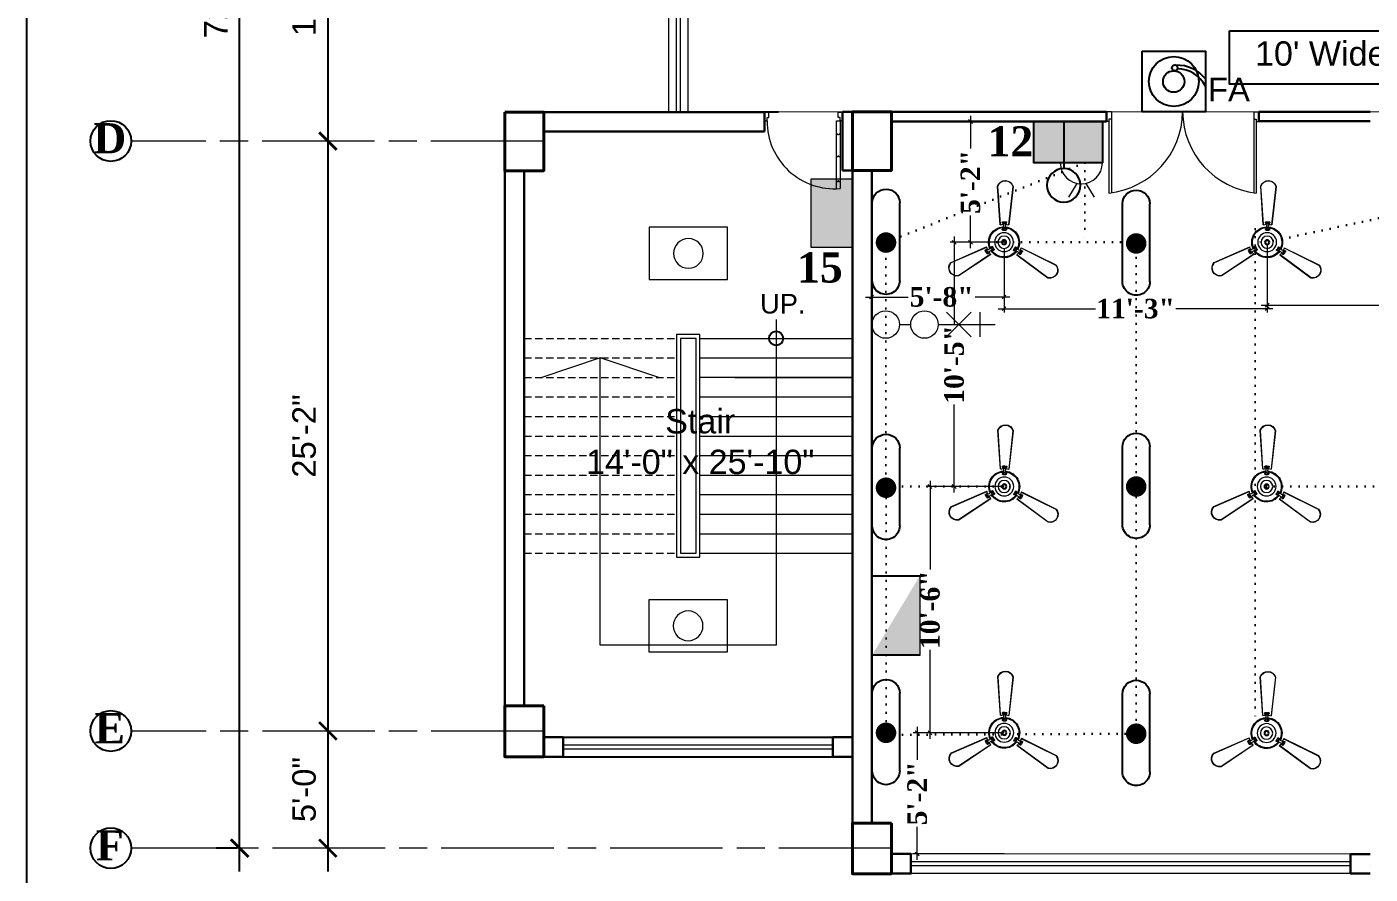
# Model space of a CAD drawing. Header units: inches. Extents: x -12 to 20935469, y -1604 to 24729220.
# Drawn here: x 20823799 to 20824487, y 24649601 to 24650035 of the extents above; entities that cross this region are included whole.
import ezdxf

# ---------------------------------------------------------------- set-up
doc = ezdxf.new("R2010")
doc.units = ezdxf.units.IN
doc.header["$LTSCALE"] = 0.03
doc.header["$MEASUREMENT"] = 0
doc.header["$PDMODE"] = 32
doc.header["$PDSIZE"] = 15
for name, pattern in [('ACAD_ISO02W100', [15, 12, -3]), ('ACAD_ISO08W100', [36, 24, -3, 6, -3]), ('DASHED2', [0.375, 0.25, -0.125]), ('DOT', [0.25, 0, -0.25])]:
    doc.linetypes.add(name, pattern=pattern)
for name, color, linetype, lineweight in [('0-elect.fixture-3 fan', 200, 'Continuous', 20), ('2', 7, 'Continuous', 9), ('CL BOX', 90, 'ACAD_ISO02W100', 0), ('column', 1, 'Continuous', 40), ('Dim Line', 252, 'Continuous', 13), ('Dimiention', 75, 'Continuous', 18), ('Door', 7, 'Continuous', 18), ('E-CF', 4, 'Continuous', 30), ('Gas', 21, 'Continuous', 5), ('Grid Line', 252, 'Continuous', 18), ('Hatch', 253, 'Continuous', 15), ('line', 7, 'Continuous', 9), ('Main Wall', 7, 'Continuous', 30), ('RAIL', 23, 'Continuous', 13), ('STAIR', 46, 'Continuous', 15), ('wind.', 150, 'Continuous', 20)]:
    doc.layers.add(name, color=color, linetype=linetype, lineweight=lineweight)
for name, color, linetype in [('DIM TEXT 2025', 7, 'Continuous'), ('fire alarm', 10, 'Continuous'), ('H', 154, 'Continuous'), ('QP TEX', 7, 'Continuous'), ('SB TEXT', 215, 'DOT'), ('TEXT', 7, 'Continuous'), ('w', 188, 'DOT')]:
    doc.layers.add(name, color=color, linetype=linetype)
doc.styles.add('2', font='swisscl.ttf')
doc.styles.add('RomanS', font='arial.ttf', dxfattribs={"height": 12})
doc.styles.get("Standard").update_dxf_attribs({"font": 'timesbd.ttf'})
doc.dimstyles.new('Aec_Arch_I', dxfattribs={"dimscale": 96, "dimtxt": 12, "dimasz": 0.09375, "dimexe": 0.125, "dimexo": 0.125, "dimgap": 0.0625, "dimtad": 1, "dimdec": 0, "dimzin": 3, "dimdsep": 46, "dimlunit": 4, "dimtxsty": 'RomanS', "dimblk1": 'ARCHTICK', "dimblk2": 'ARCHTICK', "dimsah": 1, "dimcen": 0.09375, "dimdle": 0.125, "dimadec": 0, "dimazin": 0, "dimtfac": 0.75, "dimtdec": 0, "dimtmove": 2, "dimatfit": 3, "dimldrblk": 'ARCHTICK', "dimfxl": 1, "dimfrac": 1, "dimtolj": 1, "dimtzin": 0, "dimarcsym": 0})
doc.dimstyles.new('Standard 8', dxfattribs={"dimtxt": 7, "dimasz": 2, "dimexe": 2, "dimexo": 2, "dimgap": 2, "dimtad": 0, "dimdec": 0, "dimzin": 3, "dimdsep": 46, "dimlunit": 4, "dimtxsty": 'Standard', "dimblk": 'OBLIQUE', "dimcen": 3, "dimdle": 3, "dimclrd": 256, "dimclre": 256, "dimclrt": 256, "dimadec": 0, "dimazin": 0, "dimtfac": 1, "dimtdec": 0, "dimtix": 1, "dimtofl": 0, "dimtmove": 0, "dimatfit": 0, "dimldrblk": 'OBLIQUE', "dimfxl": 1, "dimtolj": 1, "dimtzin": 0, "dimlwd": -1, "dimlwe": -1, "dimarcsym": 0})

# ---------------------------------------------------------------- blocks, each defined once
blk = doc.blocks.new('Door_45')
at = {"layer": 'Door'}
for p, q in [((1.5, 4.97), (1.5, 43.97)), ((1.5, 40.03), (2.25, 40.03)), ((2.25, 40.03), (2.25, 39.53)), ((2.25, 39.53), (2.75, 39.53)), ((2.75, 39.53), (2.75, 40.03)), ((2.75, 40.03), (3.5, 40.03)), ((3.5, 44.03), (3.5, 4.97)), ((1.5, 25.77), (2.25, 25.77)), ((2.25, 25.77), (2.25, 25.27)), ((2.25, 25.27), (2.75, 25.27)), ((2.75, 25.77), (3.5, 25.77)), ((2.75, 25.27), (2.75, 25.77)), ((1.5, 12.57), (2.25, 12.57)), ((2.25, 12.57), (2.25, 13.07)), ((2.25, 13.07), (2.75, 13.07)), ((2.75, 13.07), (2.75, 12.57)), ((2.75, 12.57), (3.5, 12.57)), ((0, -0.03), (0, 4.97)), ((0, 4.97), (1.5, 4.97)), ((3.5, 4.97), (1.5, 4.97)), ((1.5, 4.97), (1.5, 2.97)), ((1.5, 2.97), (2.5, 2.97)), ((2.5, 2.97), (2.5, -0.03)), ((42.5, 3), (42.5, -0.03)), ((43.5, 3), (42.5, 3)), ((45, 5), (43.5, 5)), ((43.5, 5), (43.5, 3)), ((45, -0.03), (45, 5)), ((2.5, -0.03), (0, -0.03)), ((42.5, -0.03), (45, -0.03))]:
    blk.add_line(p, q, dxfattribs=at)
blk.add_arc((4.66, 5.26), 38.84, 359.62325, 94.66847, dxfattribs=at)
blk = doc.blocks.new('GGGFGFG')
at = {"layer": 'line', "color": 4, "ltscale": 50}
for p, q in [((7356688.2, 3293208.1), (7357003, 3293208.1)), ((7356688.2, 3292998.4), (7356688.2, 3293208.1)), ((7357003, 3293208.1), (7357003, 3292998.4)), ((7357003, 3292998.4), (7356688.2, 3292998.4))]:
    blk.add_line(p, q, dxfattribs=at)
blk.add_circle((7356845.6, 3293103.2), 59.6, dxfattribs=at)
blk = doc.blocks.new('JUJUJUKIII')
at = {"layer": 'H', "ltscale": 50, "true_color": 0x999999, "transparency": 33554556}
h = blk.add_hatch(color=253, dxfattribs=at)
h.dxf.hatch_style = 1
h.paths.add_polyline_path([(7363219.9, 3291034.2), (7363425.7, 3291034.2), (7363425.7, 3291376.7), (7363219.9, 3291376.7)])
at = {"layer": 'Dimiention', "color": 4, "ltscale": 50}
blk.add_lwpolyline([(7363219.9, 3291034.2), (7363425.7, 3291034.2), (7363425.7, 3291376.7), (7363219.9, 3291376.7)], close=True, dxfattribs=at)
blk = doc.blocks.new('E-CF')
at = {"layer": '0-elect.fixture-3 fan', "color": 230, "linetype": 'ByBlock', "lineweight": 13, "ltscale": 5}
for p, q in [((-1.45, 6.53), (-2.38, 20.87)), ((-1.35, 6.55), (-2.29, 20.85)), ((3.24, 20.73), (1.65, 6.48)), ((3.34, 20.73), (1.74, 6.45)), ((-19.63, -7.46), (-6.46, -1.71)), ((-19.57, -7.54), (-6.43, -1.8)), ((-4.99, -4.44), (-16.92, -12.4)), ((-4.93, -4.51), (-16.88, -12.49)), ((16.28, -13.26), (4.71, -4.73)), ((16.32, -13.17), (4.78, -4.66)), ((6.34, -2.1), (19.2, -8.44)), ((6.37, -2.01), (19.25, -8.36))]:
    blk.add_line(p, q, dxfattribs=at)
at = {"layer": '0-elect.fixture-3 fan', "color": 232, "linetype": 'ByBlock', "lineweight": 13, "ltscale": 5}
for p, q in [((-0.35, 5.43), (-0.66, 4.81)), ((-0.33, 6.68), (-0.62, 7.28)), ((-0.29, 7.46), (-0.15, 7.2)), ((-0.02, 6.87), (0.23, 7.01)), ((0.04, 5.2), (0.29, 5.33)), ((0.48, 7.43), (0.62, 7.18)), ((0.6, 5.41), (0.87, 4.78)), ((0.63, 6.66), (0.96, 7.25)), ((-0.35, 4.97), (-0.22, 4.72)), ((0.42, 4.9), (0.56, 4.65)), ((-6.08, -2.77), (-6.75, -2.79)), ((-6.68, -3.29), (-6.53, -3.05)), ((-6.31, -3.97), (-6.16, -3.73)), ((-5.94, -3.44), (-6.18, -3.29)), ((-5.62, -3.61), (-6, -4.17)), ((-4.99, -2.18), (-4.57, -1.62)), ((-4.52, -2.55), (-4.76, -2.41)), ((-4.53, -3.01), (-3.84, -2.97)), ((-4.46, -2.08), (-4.31, -1.83)), ((-4.13, -2.78), (-3.98, -2.54)), ((4.38, -3.22), (3.69, -3.14)), ((4.03, -2.81), (3.74, -2.8)), ((4.47, -2.17), (4.18, -2.17)), ((4.47, -2.63), (4.47, -2.91)), ((4.87, -2.41), (4.49, -1.83)), ((5.44, -3.87), (5.79, -4.45)), ((6.19, -4.13), (5.9, -4.12)), ((5.94, -3.05), (6.61, -3.1)), ((5.95, -3.42), (5.94, -3.7)), ((6.6, -3.47), (6.31, -3.46))]:
    blk.add_line(p, q, dxfattribs=at)
at = {"layer": '0-elect.fixture-3 fan', "color": 5, "lineweight": 13}
blk.add_line((0, 0), (0, 0), dxfattribs=at)
at = {"layer": '0-elect.fixture-3 fan', "color": 230, "linetype": 'ByBlock', "lineweight": 13, "ltscale": 5, "extrusion": (0, 0, -1)}
for centre, major_axis, start_param, end_param in [((0.46, 19.91), (-2.12, 2.12), 5.823867, 8.359631), ((0.46, 19.91), (-2.05, 2.05), 5.830329, 8.353169), ((0, 0), (-4.05, 4.05), 5.068563, 7.021343), ((0, 0), (-3.85, 3.85), 5.085186, 7.003917), ((0, 0), (4.72, 4.72), -1.003222, -0.833722), ((0, 0), (-4.05, 4.05), 0.879773, 2.832553), ((0, 0), (-3.85, 3.85), 0.896396, 2.815126), ((0, 0), (4.72, 4.72), -0.690743, -0.521244), ((0, 0), (-4.72, 4.72), 5.068843, 5.238343), ((0, 0), (4.72, 4.72), 3.185569, 3.355068), ((0, 0), (4.05, 4.05), 1.403372, 3.356151), ((0, 0), (-3.85, 3.85), 2.990791, 4.909522), ((0, 0), (4.72, 4.72), 1.403652, 1.573151), ((0, 0), (-4.72, 4.72), 2.66197, 2.831469), ((-17.47, -9.55), (-2.12, 2.12), 3.729471, 6.265236), ((-17.47, -9.55), (-2.05, 2.05), 3.735934, 6.258773), ((17, -10.35), (-2.12, 2.12), 1.635076, 4.170841), ((17, -10.35), (2.05, 2.05), 0.070743, 2.593582)]:
    blk.add_ellipse(centre, major_axis=major_axis, ratio=1, start_param=start_param, end_param=end_param, dxfattribs=at)
at = {"layer": '0-elect.fixture-3 fan', "color": 232, "linetype": 'ByBlock', "lineweight": 13, "ltscale": 5, "extrusion": (0, 0, -1)}
for centre, major_axis, start_param, end_param in [((-0.41, 7.39), (-0.169, 0.169), 5.038692, 7.013305), ((0, 0), (5.4, 5.4), -0.840677, -0.683789), ((-0.22, 7.33), (0.101, 0.101), 3.926991, 10.210176), ((-2.18, 6.1), (-1.37, 1.37), 2.052913, 2.705807), ((0.11, 6.94), (0.101, 0.101), 3.926991, 10.210176), ((0.17, 5.27), (0.101, 0.101), 3.926991, 10.210176), ((0.55, 7.31), (0.101, 0.101), 3.926991, 10.210176), ((2.58, 5.99), (1.46, 1.46), 3.643048, 4.257264), ((0.75, 7.36), (-0.169, 0.169), 0.887007, 2.86162), ((-0.44, 4.71), (0.169, 0.169), 2.26283, 4.381754), ((-0.28, 4.84), (0.101, 0.101), 3.926991, 10.210176), ((0, 0), (3.17, 3.17), -0.878763, -0.645703), ((0.49, 4.78), (0.101, 0.101), 3.926991, 10.210176), ((0.66, 4.68), (0.169, 0.169), 0.376965, 2.49589), ((-6.75, -3.02), (0.169, 0.169), 3.505001, 5.479614), ((0, 0), (-5.4, 5.4), 4.91891, 5.075797), ((-6.6, -3.17), (0.101, 0.101), 3.926991, 10.210176), ((-6.19, -4.04), (0.169, 0.169), 1.373501, 3.348114), ((-6.24, -3.85), (0.101, 0.101), 3.926991, 10.210176), ((-6.06, -3.36), (0.101, 0.101), 3.926991, 10.210176), ((-6.47, -0.75), (1.46, 1.46), 1.548653, 2.162869), ((-4.19, -4.93), (-1.37, 1.37), 6.241703, 6.894597), ((-4.64, -2.48), (-0.101, 0.101), 5.497787, 11.780972), ((-4.38, -1.76), (-0.169, 0.169), 6.136552, 8.255476), ((-4.38, -1.96), (-0.101, 0.101), 5.497787, 11.780972), ((-4.05, -2.66), (0.101, 0.101), 3.926991, 10.210176), ((0, 0), (-3.17, 3.17), 4.880824, 5.113884), ((-3.86, -2.73), (0.169, 0.169), 0.168435, 2.287359), ((3.72, -2.9), (0.169, 0.169), 2.471361, 4.590285), ((0, 0), (-3.17, 3.17), 2.786429, 3.019489), ((3.89, -2.81), (0.101, 0.101), 3.926991, 10.210176), ((4.29, -1.97), (-0.169, 0.169), 5.928021, 8.046946), ((4.33, -2.17), (0.101, 0.101), 3.926991, 10.210176), ((4.47, -2.77), (0.101, 0.101), 3.926991, 10.210176), ((3.89, -5.22), (-1.46, 1.46), 1.025054, 1.63927), ((6.36, -1.16), (1.37, 1.37), 2.576511, 3.229406), ((6, -4.32), (-0.169, 0.169), 2.981402, 4.956015), ((5.95, -3.56), (-0.101, 0.101), 5.497787, 11.780972), ((6.05, -4.13), (0.101, 0.101), 3.926991, 10.210176), ((0, 0), (-5.4, 5.4), 2.824515, 2.981402), ((6.45, -3.47), (-0.101, 0.101), 5.497787, 11.780972), ((6.6, -3.33), (-0.169, 0.169), 0.849902, 2.824515)]:
    blk.add_ellipse(centre, major_axis=major_axis, ratio=1, start_param=start_param, end_param=end_param, dxfattribs=at)
at = {"layer": '0-elect.fixture-3 fan', "linetype": 'ByBlock', "lineweight": 13, "ltscale": 5, "extrusion": (0, 0, -1)}
blk.add_ellipse((0.01, 0.03), major_axis=(-2.47, 2.47), ratio=1, start_param=5.497787, end_param=11.780972, dxfattribs=at)
at = {"layer": '0-elect.fixture-3 fan', "color": 200, "linetype": 'ByBlock', "lineweight": 13, "ltscale": 5, "extrusion": (0, 0, -1)}
blk.add_ellipse((0, 0), major_axis=(-1.61, 1.61), ratio=1, start_param=5.497787, end_param=11.780972, dxfattribs=at)
at = {"layer": '0-elect.fixture-3 fan', "color": 190, "linetype": 'ByBlock', "lineweight": 13, "ltscale": 5, "extrusion": (0, 0, -1)}
for major_axis, start_param, end_param in [((0.666, 0.666), 3.926991, 10.210176), ((-0.461, 0.461), 5.497787, 11.780972)]:
    blk.add_ellipse((0, 0), major_axis=major_axis, ratio=1, start_param=start_param, end_param=end_param, dxfattribs=at)
blk = doc.blocks.new('_Oblique')
at = {"color": 0, "linetype": 'ByBlock', "lineweight": -2}
blk.add_line((-0.5, -0.5), (0.5, 0.5), dxfattribs=at)
blk = doc.blocks.new('*D126')
at = {"layer": 'Defpoints', "color": 0, "transparency": 16777216}
for p in [(20824434.14, 24649923.34), (20824593.26, 24649924.6), (20824434.14, 24649892.49)]:
    blk.add_point(p, dxfattribs=at)
at = {"layer": 'DIM TEXT 2025', "lineweight": 0, "transparency": 16777216}
for p, q in [((20824434.14, 24649923.34), (20824434.14, 24649890.49)), ((20824593.26, 24649924.6), (20824593.26, 24649890.49)), ((20824431.14, 24649892.49), (20824493.13, 24649892.49)), ((20824596.26, 24649892.49), (20824534.28, 24649892.49))]:
    blk.add_line(p, q, dxfattribs=at)
at = {"layer": 'DIM TEXT 2025', "lineweight": 0, "transparency": 16777216, "xscale": 2, "yscale": 2, "zscale": 2, "rotation": 180}
blk.add_blockref('_Oblique', (20824434.14, 24649892.49), dxfattribs=at)
at = {"layer": 'DIM TEXT 2025', "lineweight": 0, "transparency": 16777216, "xscale": 2, "yscale": 2, "zscale": 2}
blk.add_blockref('_Oblique', (20824593.26, 24649892.49), dxfattribs=at)
at = {"layer": 'DIM TEXT 2025', "lineweight": 0, "transparency": 16777216, "insert": (20824513.7, 24649892.49), "char_height": 10, "attachment_point": 5}
blk.add_mtext('\\A1;13\'-3"', dxfattribs=at)
blk = doc.blocks.new('*D127')
at = {"layer": 'Defpoints', "color": 0, "transparency": 16777216}
for p in [(20824231.65, 24649927.3), (20824299.47, 24649921.56), (20824231.65, 24649896.69)]:
    blk.add_point(p, dxfattribs=at)
at = {"layer": 'DIM TEXT 2025', "lineweight": 0, "transparency": 16777216}
for p, q in [((20824231.65, 24649927.3), (20824231.65, 24649894.69)), ((20824299.47, 24649921.56), (20824299.47, 24649894.69)), ((20824228.65, 24649896.69), (20824250.42, 24649896.69)), ((20824302.47, 24649896.69), (20824284.65, 24649896.69))]:
    blk.add_line(p, q, dxfattribs=at)
at = {"layer": 'DIM TEXT 2025', "lineweight": 0, "transparency": 16777216, "xscale": 2, "yscale": 2, "zscale": 2, "rotation": 180}
blk.add_blockref('_Oblique', (20824231.65, 24649896.69), dxfattribs=at)
at = {"layer": 'DIM TEXT 2025', "lineweight": 0, "transparency": 16777216, "xscale": 2, "yscale": 2, "zscale": 2}
blk.add_blockref('_Oblique', (20824299.47, 24649896.69), dxfattribs=at)
at = {"layer": 'DIM TEXT 2025', "lineweight": 0, "transparency": 16777216, "insert": (20824267.54, 24649896.69), "char_height": 10, "attachment_point": 5}
blk.add_mtext('\\A1;5\'-8"', dxfattribs=at)
blk = doc.blocks.new('*D128')
at = {"layer": 'Defpoints', "color": 0, "transparency": 16777216}
for p in [(20824299.47, 24649921.56), (20824434.14, 24649923.34), (20824299.47, 24649890.72)]:
    blk.add_point(p, dxfattribs=at)
at = {"layer": 'DIM TEXT 2025', "lineweight": 0, "transparency": 16777216}
for p, q in [((20824299.47, 24649921.56), (20824299.47, 24649888.72)), ((20824434.14, 24649923.34), (20824434.14, 24649888.72)), ((20824296.47, 24649890.72), (20824346.23, 24649890.72)), ((20824437.14, 24649890.72), (20824387.38, 24649890.72))]:
    blk.add_line(p, q, dxfattribs=at)
at = {"layer": 'DIM TEXT 2025', "lineweight": 0, "transparency": 16777216, "xscale": 2, "yscale": 2, "zscale": 2, "rotation": 180}
blk.add_blockref('_Oblique', (20824299.47, 24649890.72), dxfattribs=at)
at = {"layer": 'DIM TEXT 2025', "lineweight": 0, "transparency": 16777216, "xscale": 2, "yscale": 2, "zscale": 2}
blk.add_blockref('_Oblique', (20824434.14, 24649890.72), dxfattribs=at)
at = {"layer": 'DIM TEXT 2025', "lineweight": 0, "transparency": 16777216, "insert": (20824366.8, 24649890.72), "char_height": 10, "attachment_point": 5}
blk.add_mtext('\\A1;11\'-3"', dxfattribs=at)
blk = doc.blocks.new('*D129')
at = {"layer": 'Defpoints', "color": 0, "transparency": 16777216}
for p in [(20824282.32, 24649986.52), (20824299.47, 24649986.52), (20824299.47, 24649924.71)]:
    blk.add_point(p, dxfattribs=at)
at = {"layer": 'DIM TEXT 2025', "lineweight": 0, "transparency": 16777216}
for p, q in [((20824282.32, 24649989.52), (20824282.32, 24649972.73)), ((20824299.47, 24649986.52), (20824280.32, 24649986.52)), ((20824282.32, 24649921.71), (20824282.32, 24649938.5)), ((20824299.47, 24649924.71), (20824280.32, 24649924.71))]:
    blk.add_line(p, q, dxfattribs=at)
at = {"layer": 'DIM TEXT 2025', "lineweight": 0, "transparency": 16777216, "xscale": 2, "yscale": 2, "zscale": 2}
for p, rotation in [((20824282.32, 24649986.52), 90), ((20824282.32, 24649924.71), 270)]:
    blk.add_blockref('_Oblique', p, dxfattribs=dict(at, rotation=rotation))
at = {"layer": 'DIM TEXT 2025', "lineweight": 0, "transparency": 16777216, "insert": (20824282.32, 24649955.62), "char_height": 10, "attachment_point": 5, "rotation": 90}
blk.add_mtext('\\A1;5\'-2"', dxfattribs=at)
blk = doc.blocks.new('*D130')
at = {"layer": 'Defpoints', "color": 0, "transparency": 16777216}
for p in [(20824273.98, 24649924.71), (20824299.47, 24649924.71), (20824299.59, 24649799.67)]:
    blk.add_point(p, dxfattribs=at)
at = {"layer": 'DIM TEXT 2025', "lineweight": 0, "transparency": 16777216}
for p, q in [((20824273.98, 24649927.71), (20824273.98, 24649882.77)), ((20824299.47, 24649924.71), (20824271.98, 24649924.71)), ((20824273.98, 24649796.67), (20824273.98, 24649841.61)), ((20824299.59, 24649799.67), (20824271.98, 24649799.67))]:
    blk.add_line(p, q, dxfattribs=at)
at = {"layer": 'DIM TEXT 2025', "lineweight": 0, "transparency": 16777216, "xscale": 2, "yscale": 2, "zscale": 2}
for p, rotation in [((20824273.98, 24649924.71), 90), ((20824273.98, 24649799.67), 270)]:
    blk.add_blockref('_Oblique', p, dxfattribs=dict(at, rotation=rotation))
at = {"layer": 'DIM TEXT 2025', "lineweight": 0, "transparency": 16777216, "insert": (20824273.98, 24649862.19), "char_height": 10, "attachment_point": 5, "rotation": 90}
blk.add_mtext('\\A1;10\'-5"', dxfattribs=at)
blk = doc.blocks.new('*D131')
at = {"layer": 'Defpoints', "color": 0, "transparency": 16777216}
for p in [(20824299.59, 24649799.67), (20824261.59, 24649673.57), (20824299.59, 24649673.57)]:
    blk.add_point(p, dxfattribs=at)
at = {"layer": 'DIM TEXT 2025', "lineweight": 0, "transparency": 16777216}
for p, q in [((20824261.59, 24649802.67), (20824261.59, 24649757.2)), ((20824299.59, 24649799.67), (20824259.59, 24649799.67)), ((20824261.59, 24649670.57), (20824261.59, 24649716.04)), ((20824299.59, 24649673.57), (20824259.59, 24649673.57))]:
    blk.add_line(p, q, dxfattribs=at)
at = {"layer": 'DIM TEXT 2025', "lineweight": 0, "transparency": 16777216, "xscale": 2, "yscale": 2, "zscale": 2}
for p, rotation in [((20824261.59, 24649799.67), 90), ((20824261.59, 24649673.57), 270)]:
    blk.add_blockref('_Oblique', p, dxfattribs=dict(at, rotation=rotation))
at = {"layer": 'DIM TEXT 2025', "lineweight": 0, "transparency": 16777216, "insert": (20824261.59, 24649736.62), "char_height": 10, "attachment_point": 5, "rotation": 90}
blk.add_mtext('\\A1;10\'-6"', dxfattribs=at)
blk = doc.blocks.new('*D132')
at = {"layer": 'Defpoints', "color": 0, "transparency": 16777216}
for p in [(20824299.59, 24649673.57), (20824255.05, 24649611.55), (20824299.59, 24649611.55)]:
    blk.add_point(p, dxfattribs=at)
at = {"layer": 'DIM TEXT 2025', "lineweight": 0, "transparency": 16777216}
for p, q in [((20824299.59, 24649673.57), (20824253.05, 24649673.57)), ((20824255.05, 24649676.57), (20824255.05, 24649659.68)), ((20824255.05, 24649608.55), (20824255.05, 24649625.44)), ((20824299.59, 24649611.55), (20824253.05, 24649611.55))]:
    blk.add_line(p, q, dxfattribs=at)
at = {"layer": 'DIM TEXT 2025', "lineweight": 0, "transparency": 16777216, "xscale": 2, "yscale": 2, "zscale": 2}
for p, rotation in [((20824255.05, 24649673.57), 90), ((20824255.05, 24649611.55), 270)]:
    blk.add_blockref('_Oblique', p, dxfattribs=dict(at, rotation=rotation))
at = {"layer": 'DIM TEXT 2025', "lineweight": 0, "transparency": 16777216, "insert": (20824255.05, 24649642.56), "char_height": 10, "attachment_point": 5, "rotation": 90}
blk.add_mtext('\\A1;5\'-2"', dxfattribs=at)
blk = doc.blocks.new('U7TYT')
at = {"layer": 'Dimiention', "ltscale": 50, "transparency": 33554590}
h = blk.add_hatch(color=253, dxfattribs=at)
h.dxf.hatch_style = 1
h.paths.add_polyline_path([(7347319.5, 3290479.6), (7346977, 3290273.9), (7347319.5, 3290273.9)])
at = {"layer": 'Dimiention', "color": 4, "ltscale": 50}
blk.add_lwpolyline([(7347319.5, 3290273.9), (7347319.5, 3290479.6), (7346977, 3290479.6), (7346977, 3290273.9)], close=True, dxfattribs=at)
blk = doc.blocks.new('gy')
at = {"layer": 'Dimiention', "color": 18, "ltscale": 50, "true_color": 0x000000}
for p, q in [((3543686.26, 5183217.13), (3543686.26, 5183211.14)), ((3543688.4, 5183217.13), (3543694.39, 5183211.14)), ((3543694.39, 5183217.13), (3543688.4, 5183211.14)), ((3543696.38, 5183214.14), (3543682.58, 5183214.14)), ((3543705.77, 5183214.14), (3543703.06, 5183214.14))]:
    blk.add_line(p, q, dxfattribs=at)
for centre in [(3543699.72, 5183214.14), (3543709.11, 5183214.14)]:
    blk.add_circle(centre, 3.34, dxfattribs=at)
blk = doc.blocks.new('FDDF')
at = {"layer": 'line', "color": 6, "linetype": 'Continuous', "lineweight": 25, "ltscale": 50}
for p, q in [((7351582.6, 3307777.3), (7351582.6, 3307351.8)), ((7351732.3, 3307777.3), (7351732.3, 3307351.8))]:
    blk.add_line(p, q, dxfattribs=at)
at = {"layer": 'line', "color": 6, "linetype": 'Continuous', "lineweight": 40, "ltscale": 50, "const_width": 56.1}
blk.add_lwpolyline([(7351657.4, 3307596.9, 1), (7351657.4, 3307540.8, 1)], format="xyb", close=True, dxfattribs=at)
at = {"layer": 'line', "color": 6, "linetype": 'Continuous', "lineweight": 25, "ltscale": 50}
for centre, start, end in [((7351657.4, 3307777.3), 0, 180), ((7351657.4, 3307351.8), 180, 0)]:
    blk.add_arc(centre, 74.8, start, end, dxfattribs=at)
blk = doc.blocks.new('bulb')
at = {"layer": 'line', "color": 4, "lineweight": 25, "ltscale": 50}
for p, q in [((20823168.7, 24658803.9), (20823168.7, 24658777.6)), ((20823168.7, 24658790.8), (20823209.9, 24658790.8))]:
    blk.add_line(p, q, dxfattribs=at)
blk.add_circle((20823224.6, 24658790.8), 14.7, dxfattribs=at)
blk = doc.blocks.new('fgftrfteter')
at = {"layer": 'Dimiention', "color": 4, "ltscale": 50}
for p, q in [((4580895, 2288123), (4580808, 2288269)), ((4580989, 2288123), (4581076, 2288269)), ((4580720, 2287906), (4581164, 2287906))]:
    blk.add_line(p, q, dxfattribs=at)
blk.add_arc((4580942, 2287906), 222, 0, 180, dxfattribs=at)
blk = doc.blocks.new('2PIN')
at = {"layer": 'H', "true_color": 0x000000, "transparency": 33554567}
h = blk.add_hatch(color=18, dxfattribs=at)
h.dxf.hatch_style = 1
h.paths.add_polyline_path([(20823027, 24658981.2), (20822972.3, 24658981.2), (20822972.3, 24658948.3), (20823027, 24658948.3)])
blk.add_lwpolyline([(20822972.3, 24658981.2), (20823027, 24658981.2), (20823027, 24658948.3), (20822972.3, 24658948.3)], close=True)
at = {"layer": '2', "color": 6, "lineweight": 25, "transparency": 33554648, "xscale": 0.07559514081214198, "yscale": 0.07559514081214198, "zscale": 0.07559514081214198}
blk.add_blockref('fgftrfteter', (20476692.1, 24486026.6), dxfattribs=at)
blk = doc.blocks.new('_ArchTick')
at = {"color": 0, "linetype": 'ByBlock', "lineweight": 35, "const_width": 0.15}
blk.add_lwpolyline([(-0.5, -0.5), (0.5, 0.5)], dxfattribs=at)
blk = doc.blocks.new('*D332')
at = {"layer": 'Defpoints', "color": 0, "transparency": 16777216}
for p in [(20820043.81, 24639011.47), (20820043.81, 24638861.47), (20820043.81, 24638861.47)]:
    blk.add_point(p, dxfattribs=at)
at = {"layer": 'Dim Line', "color": 0, "lineweight": -2, "transparency": 16777216}
for p, q in [((20820043.81, 24639023.47), (20820043.81, 24638849.47)), ((20820055.81, 24639011.47), (20820055.81, 24639011.47)), ((20820055.81, 24638861.47), (20820055.81, 24638861.47))]:
    blk.add_line(p, q, dxfattribs=at)
at = {"layer": 'Dim Line', "color": 0, "lineweight": -2, "transparency": 16777216, "xscale": 9, "yscale": 9, "zscale": 9}
for p, rotation in [((20820043.81, 24639011.47), 90), ((20820043.81, 24638861.47), 270)]:
    blk.add_blockref('_ArchTick', p, dxfattribs=dict(at, rotation=rotation))
at = {"layer": 'Dim Line', "color": 0, "transparency": 16777216, "insert": (20820031.68, 24638936.47), "char_height": 12, "attachment_point": 5, "rotation": 90, "style": 'RomanS'}
blk.add_mtext('\\A1;12\'-6"', dxfattribs=at)
blk = doc.blocks.new('*D333')
at = {"layer": 'Defpoints', "color": 0, "transparency": 16777216}
for p in [(20820043.81, 24638861.47), (20820043.81, 24638559.44), (20820043.81, 24638559.44)]:
    blk.add_point(p, dxfattribs=at)
at = {"layer": 'Dim Line', "color": 0, "lineweight": -2, "transparency": 16777216}
for p, q in [((20820043.81, 24638873.47), (20820043.81, 24638547.44)), ((20820055.81, 24638861.47), (20820055.81, 24638861.47)), ((20820055.81, 24638559.44), (20820055.81, 24638559.44))]:
    blk.add_line(p, q, dxfattribs=at)
at = {"layer": 'Dim Line', "color": 0, "lineweight": -2, "transparency": 16777216, "xscale": 9, "yscale": 9, "zscale": 9}
for p, rotation in [((20820043.81, 24638861.47), 90), ((20820043.81, 24638559.44), 270)]:
    blk.add_blockref('_ArchTick', p, dxfattribs=dict(at, rotation=rotation))
at = {"layer": 'Dim Line', "color": 0, "transparency": 16777216, "insert": (20820031.68, 24638710.46), "char_height": 12, "attachment_point": 5, "rotation": 90, "style": 'RomanS'}
blk.add_mtext('\\A1;25\'-2"', dxfattribs=at)
blk = doc.blocks.new('*D334')
at = {"layer": 'Defpoints', "color": 0, "transparency": 16777216}
for p in [(20820043.81, 24638559.44), (20820043.81, 24638499.48), (20820043.81, 24638499.48)]:
    blk.add_point(p, dxfattribs=at)
at = {"layer": 'Dim Line', "color": 0, "lineweight": -2, "transparency": 16777216}
for p, q in [((20820043.81, 24638571.44), (20820043.81, 24638487.48)), ((20820055.81, 24638559.44), (20820055.81, 24638559.44)), ((20820055.81, 24638499.48), (20820055.81, 24638499.48))]:
    blk.add_line(p, q, dxfattribs=at)
at = {"layer": 'Dim Line', "color": 0, "lineweight": -2, "transparency": 16777216, "xscale": 9, "yscale": 9, "zscale": 9}
for p, rotation in [((20820043.81, 24638559.44), 90), ((20820043.81, 24638499.48), 270)]:
    blk.add_blockref('_ArchTick', p, dxfattribs=dict(at, rotation=rotation))
at = {"layer": 'Dim Line', "color": 0, "transparency": 16777216, "insert": (20820031.68, 24638529.46), "char_height": 12, "attachment_point": 5, "rotation": 90, "style": 'RomanS'}
blk.add_mtext('\\A1;5\'-0"', dxfattribs=at)
blk = doc.blocks.new('*D335')
at = {"layer": 'Defpoints', "color": 0, "transparency": 16777216}
for p in [(20819998.65, 24639371.33), (20820009.29, 24639371.33), (20820009.29, 24638499.48)]:
    blk.add_point(p, dxfattribs=at)
at = {"layer": 'Dim Line', "color": 0, "lineweight": -2, "transparency": 16777216}
for p, q in [((20819998.65, 24638487.48), (20819998.65, 24639383.33)), ((20819997.29, 24639371.33), (20819986.65, 24639371.33)), ((20819997.29, 24638499.48), (20819986.65, 24638499.48))]:
    blk.add_line(p, q, dxfattribs=at)
at = {"layer": 'Dim Line', "color": 0, "lineweight": -2, "transparency": 16777216, "xscale": 9, "yscale": 9, "zscale": 9}
for p, rotation in [((20819998.65, 24639371.33), 90), ((20819998.65, 24638499.48), 270)]:
    blk.add_blockref('_ArchTick', p, dxfattribs=dict(at, rotation=rotation))
at = {"layer": 'Dim Line', "color": 0, "transparency": 16777216, "insert": (20819986.53, 24638935.41), "char_height": 12, "attachment_point": 5, "rotation": 90, "style": 'RomanS'}
blk.add_mtext('\\A1;72\'-8"', dxfattribs=at)
blk = doc.blocks.new('fire alrm')
at = {"layer": 'fire alarm'}
blk.add_lwpolyline([(20824372.37, 24663295.02), (20824404.8, 24663295.02), (20824404.8, 24663264.04), (20824372.37, 24663264.04)], close=True, dxfattribs=at)
at = {"layer": 'fire alarm', "ltscale": 50}
for centre, radius in [((20824388.59, 24663279.53), 12.75), ((20824388.58, 24663279.53), 5.49)]:
    blk.add_circle(centre, radius, dxfattribs=at)
at = {"layer": 'fire alarm'}
blk.add_circle((20824389.11, 24663286.53), 1.46, dxfattribs=at)
for centre, radius, start, end in [((20824390.38, 24663269.56), 18.31, 38.0837, 92.10277), ((20824390.4, 24663269.89), 16.11, 26.61592, 89.70005)]:
    blk.add_arc(centre, radius, start, end, dxfattribs=at)
at = {"insert": (20824406.14, 24663281.42), "char_height": 12, "attachment_point": 1, "style": 'RomanS'}
blk.add_mtext_dynamic_manual_height_columns('FA', width=21.6697, gutter_width=60, heights=[0], dxfattribs=at)
blk = doc.blocks.new('GRID')
at = {"layer": 'Grid Line', "color": 252, "linetype": 'ACAD_ISO08W100', "lineweight": 9, "ltscale": 80, "true_color": 0x939598}
for p, q in [((20820154.14, 24638861.47), (20819943.28, 24638861.47)), ((20820154.28, 24638559.44), (20819943.28, 24638559.44)), ((20820332.25, 24638499.48), (20819943.28, 24638499.48))]:
    blk.add_line(p, q, dxfattribs=at)
at = {"layer": 'TEXT'}
for centre in [(20819932.72, 24638861.47), (20819932.72, 24638559.44), (20819932.72, 24638499.48)]:
    blk.add_circle(centre, 10.42, dxfattribs=at)
at = {"layer": 'TEXT', "char_height": 15.435, "width": 227.4581, "attachment_point": 8, "rotation": 0}
for s, insert in [('\\A1;D', (20819932.21, 24638855.17)), ('\\A1;E', (20819932.21, 24638553.14)), ('\\A1;F', (20819932.21, 24638493.18))]:
    blk.add_mtext(s, dxfattribs=dict(at, insert=insert))
at = {"layer": 'Dim Line'}
for base, p1, p2, picture, middle in [((20819998.65, 24639371.33), (20820009.29, 24638499.48), (20820009.29, 24639371.33), '*D335', (20819986.53, 24638935.41)), ((20820043.81, 24638861.47), (20820043.81, 24639011.47), (20820043.81, 24638861.47), '*D332', (20820031.68, 24638936.47)), ((20820043.81, 24638559.44), (20820043.81, 24638861.47), (20820043.81, 24638559.44), '*D333', (20820031.68, 24638710.46)), ((20820043.81, 24638499.48), (20820043.81, 24638559.44), (20820043.81, 24638499.48), '*D334', (20820031.68, 24638529.46))]:
    dim = blk.add_linear_dim(base=base, p1=p1, p2=p2, angle=90, dimstyle='Aec_Arch_I', dxfattribs=at)
    dim.commit()
    dim.dimension.update_dxf_attribs({"geometry": picture, "text_midpoint": middle})

msp = doc.modelspace()

# ---------------------------------------------------------------- linework, layer by layer
for p, q in [((20824184.09, 24649991.35), (20824081.9, 24649991.35)), ((20824068.9, 24649671.35), (20824216.87, 24649671.35)), ((20824068.9, 24649661.36), (20824216.87, 24649661.36)), ((20824251.85, 24649601.54), (20824251.85, 24649601.54)), ((20824361.85, 24649601.54), (20824361.85, 24649601.54))]:
    msp.add_line(p, q)
msp.add_lwpolyline([(20824414.87, 24650032.89), (20824573.46, 24650032.89), (20824573.46, 24650005.58), (20824414.87, 24650005.58)], close=True)
msp.add_circle((20824182.83, 24649875.52), 3.61)
at = {"layer": 'column', "lineweight": 40, "ltscale": 20}
for points in [[(20824043.9, 24649991.35), (20824063.9, 24649991.35), (20824063.9, 24649961.35), (20824043.9, 24649961.35)], [(20824221.87, 24649991.53), (20824241.87, 24649991.53), (20824241.87, 24649961.53), (20824221.87, 24649961.53)], [(20824063.9, 24649687.35), (20824043.9, 24649687.35), (20824043.9, 24649661.35), (20824063.9, 24649661.35)], [(20824241.87, 24649627.4), (20824221.87, 24649627.4), (20824221.87, 24649601.4), (20824241.87, 24649601.4)]]:
    msp.add_lwpolyline(points, close=True, dxfattribs=at)
at = {"layer": 'Defpoints'}
msp.add_lwpolyline([(20823799.34, 24650712.28), (20826238.21, 24650712.28), (20826238.21, 24649253.75), (20823799.34, 24649253.75)], close=True, dxfattribs=at)
at = {"layer": 'Door'}
for p, q in [((20824354.47, 24649991.53), (20824351.87, 24649991.53)), ((20824353.17, 24649987.81), (20824353.17, 24649949.93)), ((20824354.47, 24649987.81), (20824353.17, 24649987.81)), ((20824354.47, 24649991.53), (20824354.47, 24649949.95)), ((20824427.27, 24649991.53), (20824427.27, 24649949.95)), ((20824427.27, 24649991.53), (20824429.87, 24649991.53)), ((20824427.27, 24649987.81), (20824428.57, 24649987.81)), ((20824428.57, 24649987.81), (20824428.57, 24649949.93)), ((20824353.17, 24649986.51), (20824351.87, 24649986.51)), ((20824428.57, 24649986.51), (20824429.87, 24649986.51))]:
    msp.add_line(p, q, dxfattribs=at)
for centre, start, end in [((20824348.59, 24649991.96), 276.22174, 359.40937), ((20824433.15, 24649991.96), 180.59063, 263.77826)]:
    msp.add_arc(centre, 42.28, start, end, dxfattribs=at)
at = {"layer": 'Gas', "color": 0, "lineweight": 5}
for points in [[(20824143.85, 24649877.52), (20824131.85, 24649877.52), (20824131.85, 24649763.52), (20824143.85, 24649763.52)], [(20824141.85, 24649875.52), (20824133.85, 24649875.52), (20824133.85, 24649765.52), (20824141.85, 24649765.52)]]:
    msp.add_lwpolyline(points, close=True, dxfattribs=at)
at = {"layer": 'Hatch', "lineweight": 0}
msp.add_lwpolyline([(20824137.87, 24650111.69), (20824959.82, 24650111.7), (20824959.82, 24650426.58), (20825139.37, 24650426.41), (20825139.37, 24650111.55), (20825973.37, 24650111.51), (20825973.37, 24649991.53), (20825869.37, 24649991.53), (20825594.37, 24649991.53), (20825279.37, 24649991.39), (20825279.37, 24649850.39), (20824959.82, 24649850.39), (20824959.82, 24649991.53), (20824137.87, 24649991.35)], close=True, dxfattribs=at)
at = {"layer": 'Main Wall', "lineweight": 30}
for p, q in [((20824176.87, 24649991.35), (20824063.9, 24649991.35)), ((20824176.87, 24649991.35), (20824176.87, 24649981.35)), ((20824221.87, 24649991.5), (20824216.87, 24649991.5)), ((20824216.87, 24649991.5), (20824216.87, 24649961.53)), ((20824241.87, 24649991.53), (20824351.87, 24649991.53)), ((20824351.87, 24649991.53), (20824351.87, 24649986.52)), ((20824429.87, 24649991.53), (20824486.87, 24649991.53)), ((20824429.87, 24649986.66), (20824429.87, 24649991.53)), ((20824176.87, 24649981.35), (20824063.9, 24649981.35)), ((20824351.87, 24649986.52), (20824241.87, 24649986.52)), ((20824486.87, 24649986.66), (20824429.87, 24649986.66)), ((20824043.9, 24649961.35), (20824043.9, 24649687.35)), ((20824053.9, 24649961.35), (20824053.9, 24649687.35)), ((20824216.87, 24649961.53), (20824221.87, 24649961.53)), ((20824221.87, 24649601.4), (20824221.87, 24649961.4)), ((20824231.87, 24649627.4), (20824231.87, 24649961.4))]:
    msp.add_line(p, q, dxfattribs=at)
at = {"layer": 'Main Wall'}
for points in [[(20824063.9, 24649671.35), (20824073.9, 24649671.35), (20824073.9, 24649661.36), (20824063.9, 24649661.36)], [(20824211.87, 24649671.35), (20824221.87, 24649671.35), (20824221.87, 24649661.36), (20824211.87, 24649661.36)]]:
    msp.add_lwpolyline(points, close=True, dxfattribs=at)
at = {"layer": 'Main Wall', "lineweight": 30}
for points in [[(20824241.85, 24649601.54), (20824251.85, 24649601.54), (20824251.85, 24649611.55), (20824241.85, 24649611.55)], [(20824486.85, 24649601.54), (20824476.85, 24649601.54), (20824476.85, 24649611.54), (20824486.85, 24649611.54)]]:
    msp.add_lwpolyline(points, dxfattribs=at)
at = {"layer": 'RAIL', "lineweight": 9}
for p, q in [((20824182.83, 24649885.24), (20824182.83, 24649718.52)), ((20824092.85, 24649865.52), (20824062.85, 24649855.52)), ((20824092.85, 24649718.52), (20824092.85, 24649865.52)), ((20824122.85, 24649855.52), (20824092.85, 24649865.52)), ((20824221.85, 24649855.52), (20824143.85, 24649855.52)), ((20824182.83, 24649718.52), (20824092.85, 24649718.52))]:
    msp.add_line(p, q, dxfattribs=at)
at = {"layer": 'STAIR', "color": 32, "linetype": 'DASHED2', "lineweight": 5, "ltscale": 500}
for p, q in [((20824053.88, 24649875.52), (20824131.85, 24649875.52)), ((20824053.88, 24649865.52), (20824131.85, 24649865.52)), ((20824053.88, 24649855.52), (20824131.85, 24649855.52)), ((20824053.88, 24649845.52), (20824131.85, 24649845.52)), ((20824053.88, 24649835.52), (20824131.85, 24649835.52)), ((20824053.88, 24649825.52), (20824131.85, 24649825.52)), ((20824053.88, 24649815.52), (20824131.85, 24649815.52)), ((20824053.88, 24649805.52), (20824131.85, 24649805.52)), ((20824053.88, 24649795.52), (20824131.85, 24649795.52)), ((20824053.88, 24649785.52), (20824131.85, 24649785.52)), ((20824053.88, 24649775.52), (20824131.85, 24649775.52)), ((20824053.88, 24649765.52), (20824131.85, 24649765.52))]:
    msp.add_line(p, q, dxfattribs=at)
at = {"layer": 'STAIR', "color": 32, "lineweight": 5}
for p, q in [((20824143.85, 24649875.52), (20824221.85, 24649875.52)), ((20824143.85, 24649865.52), (20824221.85, 24649865.52)), ((20824161.85, 24649855.52), (20824221.85, 24649855.52)), ((20824143.85, 24649845.52), (20824221.85, 24649845.52)), ((20824143.85, 24649835.52), (20824221.85, 24649835.52)), ((20824143.85, 24649825.52), (20824221.85, 24649825.52)), ((20824143.85, 24649815.52), (20824221.85, 24649815.52)), ((20824143.85, 24649805.52), (20824221.85, 24649805.52)), ((20824143.85, 24649795.52), (20824221.85, 24649795.52)), ((20824143.85, 24649785.52), (20824221.85, 24649785.52)), ((20824143.85, 24649775.52), (20824221.85, 24649775.52)), ((20824143.85, 24649765.52), (20824221.85, 24649765.52))]:
    msp.add_line(p, q, dxfattribs=at)
at = {"layer": 'w', "linetype": 'DOT', "lineweight": 30, "ltscale": 550, "transparency": 33554661}
for p, q in [((20824340.75, 24649965.39), (20824239.07, 24649924.56)), ((20824340.75, 24649965.39), (20824340.75, 24649924.77)), ((20824623.38, 24649965.39), (20824435.41, 24649924.99)), ((20824367.07, 24649925.24), (20824367.19, 24649674.1)), ((20824427.96, 24649931.51), (20824428.08, 24649680.37)), ((20824239.01, 24649924.77), (20824246.08, 24649924.77)), ((20824239.01, 24649924.62), (20824239.13, 24649673.48)), ((20824291.57, 24649924.77), (20824374.14, 24649924.77)), ((20824426.24, 24649924.77), (20824434.14, 24649924.77)), ((20824239.07, 24649799.67), (20824307.48, 24649799.67)), ((20824360.12, 24649799.67), (20824367.19, 24649799.67)), ((20824433.57, 24649799.63), (20824600.85, 24649799.63)), ((20824239.02, 24649672.53), (20824374.14, 24649673.14)), ((20824425.97, 24649673.38), (20824434.14, 24649673.42))]:
    msp.add_line(p, q, dxfattribs=at)
at = {"layer": 'wind.'}
for p, q in [((20824127.87, 24649991.49), (20824127.87, 24650111.67)), ((20824131.87, 24649991.35), (20824131.87, 24650111.67)), ((20824133.87, 24649991.35), (20824133.87, 24650111.67)), ((20824137.87, 24649991.35), (20824137.87, 24650111.67)), ((20824073.9, 24649667.35), (20824211.87, 24649667.35)), ((20824073.9, 24649665.35), (20824211.87, 24649665.35))]:
    msp.add_line(p, q, dxfattribs=at)
at = {"layer": 'wind.', "lineweight": 5}
for p, q in [((20824476.85, 24649611.54), (20824251.85, 24649611.55)), ((20824476.85, 24649607.54), (20824251.85, 24649607.55)), ((20824476.85, 24649605.54), (20824251.85, 24649605.55)), ((20824486.85, 24649605.54), (20824486.85, 24649605.54)), ((20824476.85, 24649601.54), (20824251.85, 24649601.55))]:
    msp.add_line(p, q, dxfattribs=at)

# ---------------------------------------------------------------- block references
msp.add_blockref('GRID', (3909.6, 11115.07))
for name, p, xscale, yscale, zscale, rotation in [('2PIN', (34213400.54, 40504473.5), 0.6429687876420657, 0.6429687876420657, 0.6429687876420657, 179.9980866176271), ('bulb', (35219920.57, 36805550.34), -0.5837749611745885, 0.5837749611745885, 0.5837749611745884, 89.9980867973189)]:
    msp.add_blockref(name, p, dxfattribs=dict(xscale=xscale, yscale=yscale, zscale=zscale, rotation=rotation))
at = {"layer": 'CL BOX', "color": 5, "xscale": -0.127552882082143, "yscale": 0.127552882082143, "zscale": 0.127552882082143, "rotation": 359.9998993550784}
for p in [(21762524.05, 24229872.58), (21762523.92, 24229681.9)]:
    msp.add_blockref('GGGFGFG', p, dxfattribs=at)
at = {"layer": 'Dimiention', "xscale": 2.112111447955701, "yscale": 2.112111447955701, "zscale": 2.112111447955701, "rotation": 180}
msp.add_blockref('gy', (28308947.5, 35597408.54), dxfattribs=at)
at = {"layer": 'Door', "color": 250, "ltscale": 20, "xscale": 0.8888888888759539, "yscale": 0.8888888888759539, "zscale": 0.8888888888759539, "rotation": 180}
msp.add_blockref('Door_45', (20824216.87, 24649991.32), dxfattribs=at)
at = {"layer": 'E-CF', "xscale": 1.378879578969062, "yscale": 1.378879578969062, "zscale": 1.378879578969062}
for p in [(20824299.47, 24649924.71), (20824434.14, 24649924.71), (20824299.59, 24649799.67), (20824433.86, 24649799.67), (20824299.59, 24649673.57), (20824433.87, 24649673.43)]:
    msp.add_blockref('E-CF', p, dxfattribs=at)
at = {"layer": 'line', "color": 5, "xscale": -0.1026830631760966, "yscale": 0.1026830631760966, "zscale": 0.1026830631760966}
msp.add_blockref('JUJUJUKIII', (21580299.82, 24311988.55), dxfattribs=at)
at = {"layer": 'line', "color": 5}
for name, p, xscale, yscale, zscale, rotation in [('FDDF', (20135413.28, 24959832.74), -0.09369666655797602, 0.09369666655797602, 0.09369666655797602, 179.9999999896241), ('FDDF', (20135541.34, 24959832.28), -0.09369666655797602, 0.09369666655797602, 0.09369666655797602, 179.9999999896241), ('FDDF', (20135413.28, 24959707.23), -0.09369666655797602, 0.09369666655797602, 0.09369666655797602, 179.9999999896241), ('FDDF', (20135541.34, 24959707.84), -0.09369666655797602, 0.09369666655797602, 0.09369666655797602, 179.9999999896241), ('U7TYT', (21214296.07, 25520641.04), -0.1185378862922786, 0.1185378862922786, 0.1185378862922786, 89.99883909665918), ('U7TYT', (21214296.21, 25520641.32), -0.1185378862922786, 0.1185378862922786, 0.1185378862922786, 89.99883909665918), ('FDDF', (20135413.28, 24959581.75), -0.09369666655797602, 0.09369666655797602, 0.09369666655797602, 179.9999999896241), ('FDDF', (20135541.34, 24959581.29), -0.09369666655797602, 0.09369666655797602, 0.09369666655797602, 179.9999999896241)]:
    msp.add_blockref(name, p, dxfattribs=dict(at, xscale=xscale, yscale=yscale, zscale=zscale, rotation=rotation))
at = {"layer": 'QP TEX'}
msp.add_blockref('fire alrm', (-2.24, -13272.51), dxfattribs=at)

# ---------------------------------------------------------------- texts
at = {"layer": 'SB TEXT', "char_height": 15.435, "width": 227.4581, "attachment_point": 8, "rotation": 0}
for s, insert in [('\\A1;12', (20824302.73, 24649968.68)), ('\\A1;15', (20824205.25, 24649903.89))]:
    msp.add_mtext(s, dxfattribs=dict(at, insert=insert))
at = {"layer": 'TEXT', "color": 30, "lineweight": 5, "ltscale": 20, "attachment_point": 2, "style": '2'}
for s, width, gutter_width, insert, char_height in [("\\pxsm1,qc;{\\fArial|b0|i0|c0|p34;\\C0;10' Wide Corridor}", 227.8899, 0.75, (20824495.47, 24650027.6), 12.4758), ('{\\fArial|b0|i0|c0|p34;\\C0;UP.}', 104.7597, 0.5, (20824186.25, 24649898.25), 10), ('\\pxsm1;{\\fArial|b0|i0|c0|p34;\\C0;Stair\\P14\'-0" x 25\'-10"  }', 189.364, 0.282, (20824143.97, 24649839.32), 12.4758)]:
    msp.add_mtext_dynamic_manual_height_columns(s, width=width, gutter_width=gutter_width, heights=[0], dxfattribs=dict(at, insert=insert, char_height=char_height))

# ---------------------------------------------------------------- dimensions: what is measured, and where the dimension line sits
at = {"layer": 'DIM TEXT 2025', "lineweight": 0}
for base, p1, p2, angle, picture, middle in [((20824282.32, 24649986.52), (20824299.47, 24649924.71), (20824299.47, 24649986.52), 90, '*D129', (20824282.32, 24649955.62)), ((20824273.98, 24649924.71), (20824299.59, 24649799.67), (20824299.47, 24649924.71), 90, '*D130', (20824273.98, 24649862.19)), ((20824299.47, 24649890.72), (20824434.14, 24649923.34), (20824299.47, 24649921.56), 180, '*D128', (20824366.8, 24649890.72)), ((20824434.14, 24649892.49), (20824593.26, 24649924.6), (20824434.14, 24649923.34), 180, '*D126', (20824513.7, 24649892.49)), ((20824261.59, 24649673.57), (20824299.59, 24649799.67), (20824299.59, 24649673.57), 90, '*D131', (20824261.59, 24649736.62)), ((20824255.05, 24649611.55), (20824299.59, 24649673.57), (20824299.59, 24649611.55), 90, '*D132', (20824255.05, 24649642.56))]:
    dim = msp.add_linear_dim(base=base, p1=p1, p2=p2, angle=angle, dimstyle='Standard 8', override={"dimtxt": 10, "dimexo": 0, "dimlwd": 0, "dimlwe": 0}, dxfattribs=at)
    dim.commit()
    dim.dimension.update_dxf_attribs({"geometry": picture, "text_midpoint": middle})
dim = msp.add_linear_dim(base=(20824231.65, 24649896.69), p1=(20824299.47, 24649921.56), p2=(20824231.65, 24649927.3), angle=180, dimstyle='Standard 8', override={"dimtxt": 10, "dimexo": 0, "dimlwd": 0, "dimlwe": 0}, dxfattribs=at)
dim.commit()
dim.dimension.update_dxf_attribs({"geometry": '*D127', "text_midpoint": (20824267.54, 24649896.69), "dimtype": 160})

doc.saveas('drawing.dxf')
